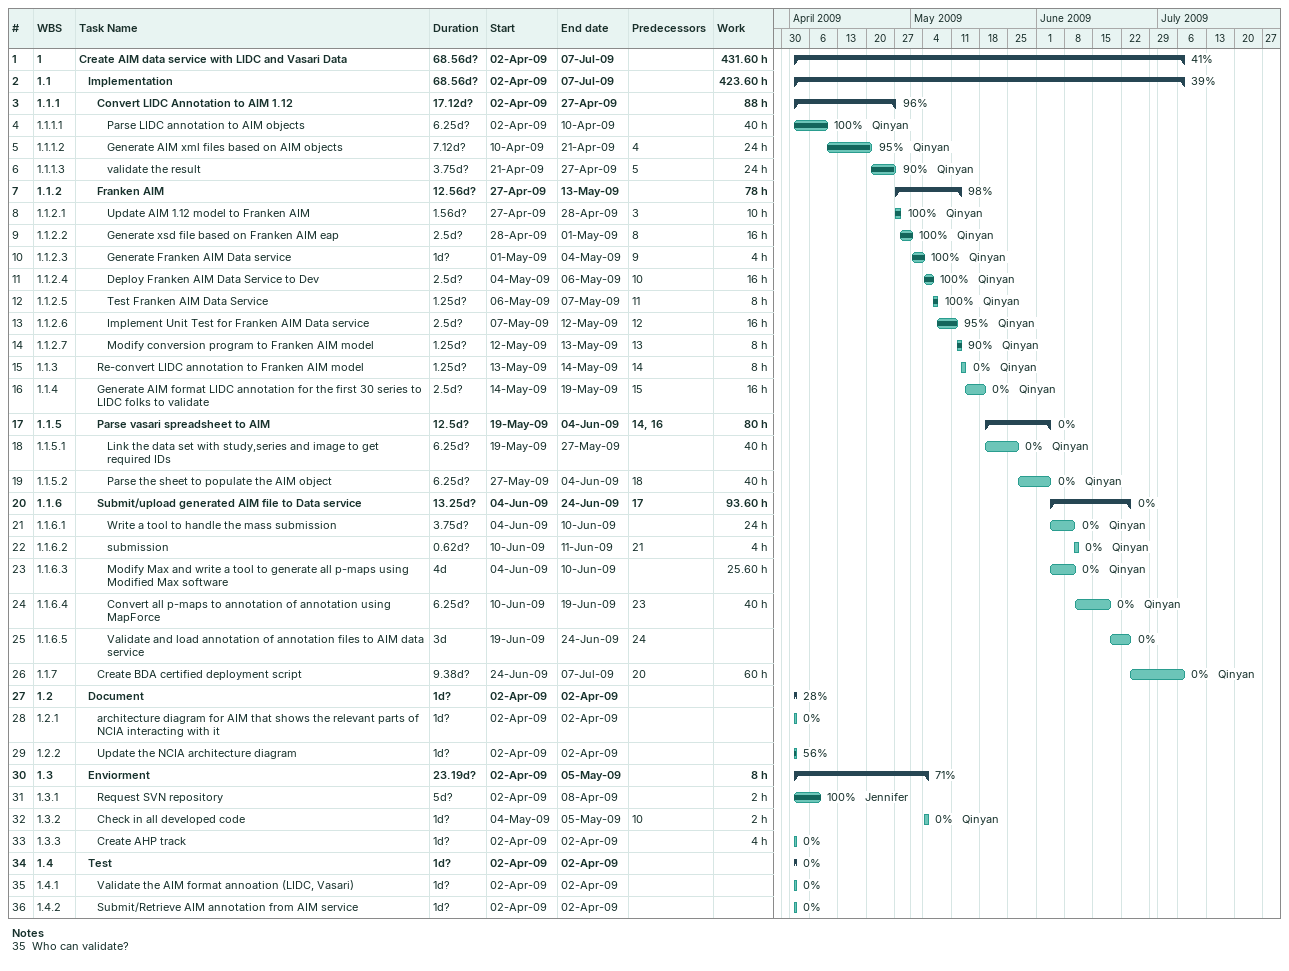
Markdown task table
| ID | WBS | Task | Duration | Start | Finish | Predecessors | Resources | % complete | Work (h) |
|---|---|---|---|---|---|---|---|---|---|
| 1 | 1 | **Create AIM data service with LIDC and Vasari Data** | 68.56d? | 2009-04-02 | 2009-07-07 |  |  | 41 | 431.60 |
| 2 | 1.1 | **Implementation** | 68.56d? | 2009-04-02 | 2009-07-07 |  |  | 39 | 423.60 |
| 3 | 1.1.1 | **Convert LIDC Annotation to AIM 1.12** | 17.12d? | 2009-04-02 | 2009-04-27 |  |  | 96 | 88 |
| 4 | 1.1.1.1 | Parse LIDC annotation to AIM objects | 6.25d? | 2009-04-02 | 2009-04-10 |  | Qinyan | 100 | 40 |
| 5 | 1.1.1.2 | Generate AIM xml files based on AIM objects | 7.12d? | 2009-04-10 | 2009-04-21 | 4 | Qinyan | 95 | 24 |
| 6 | 1.1.1.3 | validate the result | 3.75d? | 2009-04-21 | 2009-04-27 | 5 | Qinyan | 90 | 24 |
| 7 | 1.1.2 | **Franken AIM** | 12.56d? | 2009-04-27 | 2009-05-13 |  |  | 98 | 78 |
| 8 | 1.1.2.1 | Update AIM 1.12 model to Franken AIM | 1.56d? | 2009-04-27 | 2009-04-28 | 3 | Qinyan | 100 | 10 |
| 9 | 1.1.2.2 | Generate xsd file based on Franken AIM eap | 2.5d? | 2009-04-28 | 2009-05-01 | 8 | Qinyan | 100 | 16 |
| 10 | 1.1.2.3 | Generate Franken AIM Data service | 1d? | 2009-05-01 | 2009-05-04 | 9 | Qinyan | 100 | 4 |
| 11 | 1.1.2.4 | Deploy Franken AIM Data Service to Dev | 2.5d? | 2009-05-04 | 2009-05-06 | 10 | Qinyan | 100 | 16 |
| 12 | 1.1.2.5 | Test Franken AIM Data Service | 1.25d? | 2009-05-06 | 2009-05-07 | 11 | Qinyan | 100 | 8 |
| 13 | 1.1.2.6 | Implement Unit Test for Franken AIM Data service | 2.5d? | 2009-05-07 | 2009-05-12 | 12 | Qinyan | 95 | 16 |
| 14 | 1.1.2.7 | Modify conversion program to Franken AIM model | 1.25d? | 2009-05-12 | 2009-05-13 | 13 | Qinyan | 90 | 8 |
| 15 | 1.1.3 | Re-convert LIDC annotation to Franken AIM model | 1.25d? | 2009-05-13 | 2009-05-14 | 14 | Qinyan | 0 | 8 |
| 16 | 1.1.4 | Generate AIM format LIDC annotation for the first 30 series to LIDC folks to validate | 2.5d? | 2009-05-14 | 2009-05-19 | 15 | Qinyan | 0 | 16 |
| 17 | 1.1.5 | **Parse vasari spreadsheet to AIM** | 12.5d? | 2009-05-19 | 2009-06-04 | 14, 16 |  | 0 | 80 |
| 18 | 1.1.5.1 | Link the data set with study,series and image to get required IDs | 6.25d? | 2009-05-19 | 2009-05-27 |  | Qinyan | 0 | 40 |
| 19 | 1.1.5.2 | Parse the sheet to populate the AIM object | 6.25d? | 2009-05-27 | 2009-06-04 | 18 | Qinyan | 0 | 40 |
| 20 | 1.1.6 | **Submit/upload generated AIM file to Data service** | 13.25d? | 2009-06-04 | 2009-06-24 | 17 |  | 0 | 93.60 |
| 21 | 1.1.6.1 | Write a tool to handle the mass submission | 3.75d? | 2009-06-04 | 2009-06-10 |  | Qinyan | 0 | 24 |
| 22 | 1.1.6.2 | submission | 0.62d? | 2009-06-10 | 2009-06-11 | 21 | Qinyan | 0 | 4 |
| 23 | 1.1.6.3 | Modify Max and write a tool to generate all p-maps using Modified Max software | 4d | 2009-06-04 | 2009-06-10 |  | Qinyan | 0 | 25.60 |
| 24 | 1.1.6.4 | Convert all p-maps to annotation of annotation using MapForce | 6.25d? | 2009-06-10 | 2009-06-19 | 23 | Qinyan | 0 | 40 |
| 25 | 1.1.6.5 | Validate and load annotation of annotation files to AIM data service | 3d | 2009-06-19 | 2009-06-24 | 24 |  | 0 |  |
| 26 | 1.1.7 | Create BDA certified deployment script | 9.38d? | 2009-06-24 | 2009-07-07 | 20 | Qinyan | 0 | 60 |
| 27 | 1.2 | **Document** | 1d? | 2009-04-02 | 2009-04-02 |  |  | 28 |  |
| 28 | 1.2.1 | architecture diagram for AIM that shows the relevant parts of NCIA interacting with it | 1d? | 2009-04-02 | 2009-04-02 |  |  | 0 |  |
| 29 | 1.2.2 | Update the NCIA architecture diagram | 1d? | 2009-04-02 | 2009-04-02 |  |  | 56 |  |
| 30 | 1.3 | **Enviorment** | 23.19d? | 2009-04-02 | 2009-05-05 |  |  | 71 | 8 |
| 31 | 1.3.1 | Request SVN repository | 5d? | 2009-04-02 | 2009-04-08 |  | Jennifer | 100 | 2 |
| 32 | 1.3.2 | Check in all developed code | 1d? | 2009-05-04 | 2009-05-05 | 10 | Qinyan | 0 | 2 |
| 33 | 1.3.3 | Create AHP track | 1d? | 2009-04-02 | 2009-04-02 |  |  | 0 | 4 |
| 34 | 1.4 | **Test** | 1d? | 2009-04-02 | 2009-04-02 |  |  | 0 |  |
| 35 | 1.4.1 | Validate the AIM format annoation (LIDC, Vasari) | 1d? | 2009-04-02 | 2009-04-02 |  |  | 0 |  |
| 36 | 1.4.2 | Submit/Retrieve AIM annotation from AIM service | 1d? | 2009-04-02 | 2009-04-02 |  |  | 0 |  |

Notes
- 35: Who can validate?
